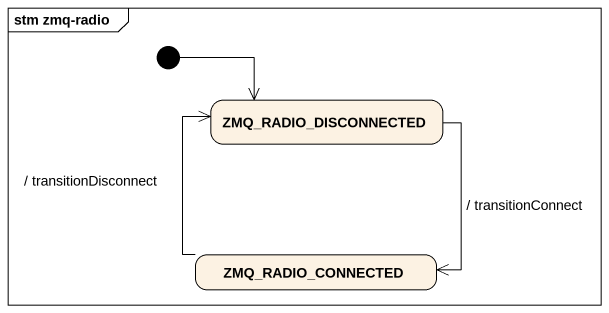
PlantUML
@startuml
mainframe stm zmq-radio
hide empty description
state ZMQ_RADIO_DISCONNECTED
state ZMQ_RADIO_CONNECTED
[*] -right-> ZMQ_RADIO_DISCONNECTED
ZMQ_RADIO_DISCONNECTED --> ZMQ_RADIO_CONNECTED : / transitionConnect
ZMQ_RADIO_CONNECTED -up-> ZMQ_RADIO_DISCONNECTED : / transitionDisconnect
@enduml
